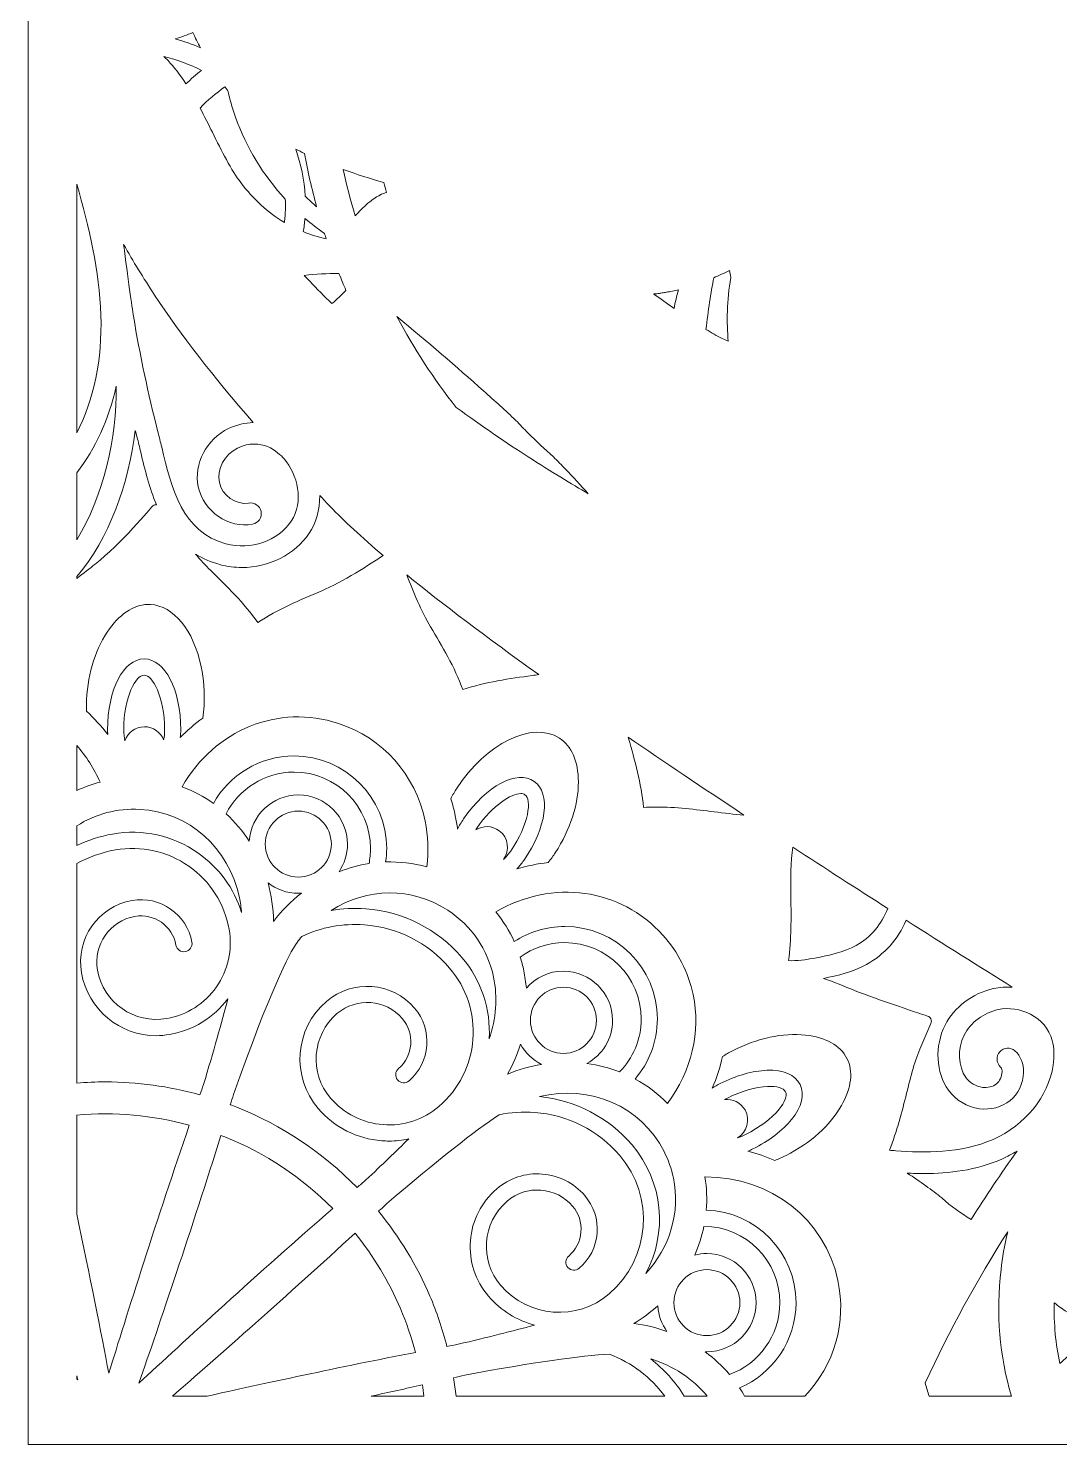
# Model space of a CAD drawing. Header units: millimetres. Extents: x 31 to 886, y -1164 to 562.
# Drawn here: x 31.5 to 222.8, y -1164.1 to -901.2 of the extents above; entities that cross this region are included whole.
import ezdxf

# ---------------------------------------------------------------- set-up
doc = ezdxf.new("R2010")
doc.units = ezdxf.units.MM
doc.header["$MEASUREMENT"] = 0
doc.layers.add('Layer 2', color=7, linetype='Continuous')

msp = doc.modelspace()

# ---------------------------------------------------------------- linework, layer by layer
at = {"layer": 'Layer 2', "lineweight": 0}
msp.add_lwpolyline([(31.47, -602.86), (31.47, -1164.08), (190.16, -1164.08), (416.77, -1164.08), (416.77, -1010.46), (416.77, -602.86), (31.47, -602.86)], dxfattribs=at)
for points, knots in [([(61.99, -901.99), (62.44, -902.95), (62.92, -903.89), (63.42, -904.82), (61.92, -904.18), (60.36, -903.61), (58.73, -903.15), (59.85, -902.81), (60.94, -902.42), (61.99, -901.99)], [0, 0, 0, 0, 1, 1, 1, 2, 2, 2, 3, 3, 3, 3]), ([(63.63, -909), (62.61, -909.8), (61.63, -910.64), (60.72, -911.49), (59.62, -909.8), (58.52, -908.38), (57.39, -907.18), (57.14, -906.93), (56.89, -906.68), (56.62, -906.43), (59.13, -907.07), (61.48, -907.93), (63.63, -909)], [0, 0, 0, 0, 1, 1, 1, 2, 2, 2, 3, 3, 3, 4, 4, 4, 4]), ([(67.95, -912.05), (68.07, -912.21), (68.19, -912.38), (68.31, -912.54), (68.37, -912.62), (68.43, -912.7), (68.49, -912.78), (68.52, -912.93), (68.55, -913.08), (68.59, -913.23), (68.83, -914.23), (69.11, -915.23), (69.42, -916.2), (69.57, -916.68), (69.74, -917.17), (69.91, -917.66), (71.93, -923.33), (75.03, -928.46), (79.14, -932.91), (79.19, -934.01), (79.17, -935.07), (79.1, -936.07), (79.08, -936.44), (79.04, -936.82), (78.98, -937.22), (75.91, -935.39), (73.2, -932.91), (70.89, -929.84), (70.03, -928.69), (69.18, -927.33), (68.21, -925.55), (67.34, -923.96), (66.5, -922.28), (65.62, -920.5), (64.93, -919.1), (64.15, -917.52), (63.33, -915.99), (64.75, -914.55), (66.31, -913.23), (67.95, -912.05)], [0, 0, 0, 0, 1, 1, 1, 2, 2, 2, 3, 3, 3, 4, 4, 4, 5, 5, 5, 6, 6, 6, 7, 7, 7, 8, 8, 8, 9, 9, 9, 10, 10, 10, 11, 11, 11, 12, 12, 12, 13, 13, 13, 13]), ([(82.72, -924.45), (83.32, -927.77), (84.07, -931.07), (84.96, -934.32), (84.23, -933.69), (83.52, -933.04), (82.83, -932.37), (82.66, -929.37), (82.07, -926.42), (81.09, -923.6), (81.61, -923.89), (82.15, -924.17), (82.72, -924.45)], [0, 0, 0, 0, 1, 1, 1, 2, 2, 2, 3, 3, 3, 4, 4, 4, 4]), ([(97.41, -929.83), (97.57, -930.44), (97.73, -931.04), (97.9, -931.65), (97.8, -931.68), (97.59, -931.75), (97.54, -931.77), (96.75, -932.06), (96.05, -932.5), (95.85, -932.63), (95.44, -932.9), (95.11, -933.14), (94.83, -933.38), (93.91, -934.16), (93.14, -934.9), (92.34, -935.75), (92.27, -935.83), (92.2, -935.9), (92.14, -935.98), (91.26, -933.15), (90.51, -930.28), (89.87, -927.39), (92.36, -928.28), (94.94, -929.1), (97.41, -929.83)], [0, 0, 0, 0, 1, 1, 1, 2, 2, 2, 3, 3, 3, 4, 4, 4, 5, 5, 5, 6, 6, 6, 7, 7, 7, 8, 8, 8, 8]), ([(44.94, -954.45), (45.19, -962.68), (43.63, -970.17), (40.47, -976.27), (40.47, -976.27), (40.47, -930.12), (40.47, -930.12), (42.74, -938.08), (44.68, -946.21), (44.94, -954.45)], [0, 0, 0, 0, 1, 1, 1, 2, 2, 2, 3, 3, 3, 3]), ([(82.8, -936.47), (83.96, -937.47), (85.17, -938.41), (86.43, -939.3), (86.54, -939.63), (86.65, -939.96), (86.76, -940.29), (85.28, -939.96), (83.84, -939.5), (82.46, -938.94), (82.62, -938.12), (82.73, -937.29), (82.8, -936.47)], [0, 0, 0, 0, 1, 1, 1, 2, 2, 2, 3, 3, 3, 4, 4, 4, 4]), ([(54.9, -950.7), (59.84, -958.16), (65.73, -965.8), (73.19, -974.38), (71.67, -974.41), (70.12, -974.77), (68.61, -975.48), (64.54, -977.4), (62.12, -982.05), (62.99, -986.29), (63.93, -990.85), (68.65, -994.1), (73.08, -993.24), (74.16, -993.03), (74.87, -991.98), (74.66, -990.9), (74.45, -989.81), (73.4, -989.1), (72.32, -989.31), (70.03, -989.75), (67.41, -987.89), (66.91, -985.48), (66.41, -983.04), (67.9, -980.23), (70.31, -979.1), (74.72, -977.02), (77.81, -979.82), (78.93, -981.12), (81.4, -983.98), (82.7, -989.01), (80.24, -992.7), (77.81, -996.37), (72.72, -998.13), (68.14, -996.89), (60.04, -994.7), (58.09, -986.67), (56.21, -978.91), (55.98, -977.97), (55.76, -977.04), (55.52, -976.12), (53.7, -969.06), (52.18, -961.83), (50.98, -954.63), (50.72, -953.04), (49.93, -947.38), (49.15, -941.31), (50.9, -944.43), (52.81, -947.55), (54.9, -950.7)], [0, 0, 0, 0, 1, 1, 1, 2, 2, 2, 3, 3, 3, 4, 4, 4, 5, 5, 5, 6, 6, 6, 7, 7, 7, 8, 8, 8, 9, 9, 9, 10, 10, 10, 11, 11, 11, 12, 12, 12, 13, 13, 13, 14, 14, 14, 15, 15, 15, 16, 16, 16, 16]), ([(161.32, -959.28), (160.95, -959.11), (160.58, -958.95), (160.21, -958.77), (159.22, -958.28), (158.24, -957.71), (157.2, -957.08), (157.6, -953.64), (158.14, -950.25), (158.63, -947.51), (159.6, -947.09), (160.58, -946.63), (161.57, -946.13), (161.65, -946.57), (161.74, -947), (161.82, -947.42), (161.03, -951.77), (161.05, -955.77), (161.32, -959.28)], [0, 0, 0, 0, 1, 1, 1, 2, 2, 2, 3, 3, 3, 4, 4, 4, 5, 5, 5, 6, 6, 6, 6]), ([(89.1, -946.68), (89.53, -947.77), (89.97, -948.83), (90.41, -949.83), (89.56, -950.68), (88.68, -951.5), (87.79, -952.3), (86.39, -950.94), (85.02, -949.55), (83.67, -948.15), (83.39, -947.84), (83.04, -947.47), (82.65, -947.05), (84.78, -946.83), (86.94, -946.7), (89.1, -946.68)], [0, 0, 0, 0, 1, 1, 1, 2, 2, 2, 3, 3, 3, 4, 4, 4, 5, 5, 5, 5]), ([(147.63, -950.5), (147.94, -950.47), (148.24, -950.43), (148.55, -950.39), (148.64, -950.38), (148.74, -950.36), (148.83, -950.35), (149.13, -950.31), (149.42, -950.26), (149.72, -950.21), (149.76, -950.2), (149.81, -950.2), (149.86, -950.19), (150.61, -950.05), (151.37, -949.9), (152.13, -949.71), (151.75, -950.87), (151.48, -952.03), (151.3, -953.19), (149.98, -952.27), (148.71, -951.37), (147.53, -950.51), (147.56, -950.51), (147.6, -950.5), (147.63, -950.5)], [0, 0, 0, 0, 1, 1, 1, 2, 2, 2, 3, 3, 3, 4, 4, 4, 5, 5, 5, 6, 6, 6, 7, 7, 7, 8, 8, 8, 8]), ([(124.21, -980.74), (120.26, -978.18), (115.69, -975.09), (110.87, -971.57), (106.69, -966.28), (103.01, -960.65), (99.87, -954.71), (105.53, -959.39), (110.93, -964.03), (115.94, -968.5), (118.03, -970.36), (120.02, -972.17), (121.92, -973.96), (122.67, -974.76), (123.43, -975.55), (124.21, -976.33), (125.74, -977.85), (127.3, -979.32), (128.9, -980.74), (129.66, -981.51), (130.41, -982.27), (131.14, -983.03), (132.58, -984.51), (133.97, -986.02), (135.36, -987.58), (132.28, -985.79), (128.51, -983.51), (124.21, -980.74)], [0, 0, 0, 0, 1, 1, 1, 2, 2, 2, 3, 3, 3, 4, 4, 4, 5, 5, 5, 6, 6, 6, 7, 7, 7, 8, 8, 8, 9, 9, 9, 9]), ([(47.76, -967.62), (47.92, -977.16), (45.4, -988.06), (40.47, -996.14), (40.47, -996.14), (40.47, -983.68), (40.47, -983.68), (43.95, -979.21), (46.41, -973.75), (47.76, -967.62)], [0, 0, 0, 0, 1, 1, 1, 2, 2, 2, 3, 3, 3, 3]), ([(51.32, -975.82), (51.43, -976.26), (51.54, -976.69), (51.65, -977.12), (51.88, -978.01), (52.1, -978.93), (52.32, -979.85), (53.11, -983.1), (53.94, -986.51), (55.25, -989.64), (55.24, -989.64), (55.24, -989.64), (55.23, -989.64), (55.21, -989.64), (55.19, -989.64), (55.18, -989.64), (54.88, -989.64), (54.6, -989.77), (54.41, -990), (54.35, -990.07), (48.57, -997), (43.9, -1000.63), (42.88, -1001.42), (41.69, -1002.34), (40.47, -1003.33), (40.47, -1003.33), (40.47, -1002.97), (40.47, -1002.97), (46.49, -995.92), (50.11, -985.73), (51.32, -975.82)], [0, 0, 0, 0, 1, 1, 1, 2, 2, 2, 3, 3, 3, 4, 4, 4, 5, 5, 5, 6, 6, 6, 7, 7, 7, 8, 8, 8, 9, 9, 9, 10, 10, 10, 10]), ([(67.1, -1000.75), (68.4, -1001.1), (69.74, -1001.27), (71.07, -1001.27), (76.06, -1001.27), (80.93, -998.9), (83.58, -994.92), (84.82, -993.05), (85.56, -990.57), (85.55, -987.92), (86.19, -988.6), (86.84, -989.29), (87.5, -989.98), (90, -992.59), (93.29, -995.63), (97.31, -999.04), (94.96, -1000.62), (89.84, -1003.94), (85.78, -1005.65), (81.99, -1007.25), (77.72, -1009.05), (74.05, -1011.49), (71.52, -1007.88), (68.21, -1004.66), (65.26, -1001.79), (64.35, -1000.91), (63.41, -999.87), (62.48, -998.78), (63.82, -999.6), (65.34, -1000.27), (67.1, -1000.75)], [0, 0, 0, 0, 1, 1, 1, 2, 2, 2, 3, 3, 3, 4, 4, 4, 5, 5, 5, 6, 6, 6, 7, 7, 7, 8, 8, 8, 9, 9, 9, 10, 10, 10, 10]), ([(101.67, -1002.65), (108.27, -1008.01), (116.49, -1014.21), (126.19, -1021.16), (125.77, -1021.22), (125.35, -1021.27), (124.93, -1021.33), (120.85, -1021.89), (116.27, -1022.52), (112.08, -1023.92), (110.57, -1019.79), (108.21, -1015.83), (106.11, -1012.3), (104.42, -1009.47), (102.79, -1005.56), (101.67, -1002.65)], [0, 0, 0, 0, 1, 1, 1, 2, 2, 2, 3, 3, 3, 4, 4, 4, 5, 5, 5, 5]), ([(52.96, -1018.25), (49.09, -1018.25), (46.17, -1023.91), (46.17, -1031.42), (46.17, -1031.7), (46.19, -1031.97), (46.2, -1032.25), (45.02, -1030.7), (43.71, -1029.27), (42.28, -1027.96), (42.25, -1027.18), (42.23, -1026.5), (42.27, -1025.81), (42.53, -1020.72), (44.05, -1016.04), (46.53, -1012.63), (48.75, -1009.6), (51.44, -1007.99), (54.12, -1008.14), (58.42, -1008.36), (62.12, -1012.89), (63.54, -1019.68), (64.03, -1022), (64.21, -1024.44), (64.08, -1026.94), (64.04, -1027.73), (63.93, -1028.51), (63.82, -1029.21), (62.34, -1030.3), (60.95, -1031.52), (59.67, -1032.85), (59.72, -1032.38), (59.75, -1031.91), (59.75, -1031.42), (59.75, -1023.91), (56.83, -1018.25), (52.96, -1018.25)], [0, 0, 0, 0, 1, 1, 1, 2, 2, 2, 3, 3, 3, 4, 4, 4, 5, 5, 5, 6, 6, 6, 7, 7, 7, 8, 8, 8, 9, 9, 9, 10, 10, 10, 11, 11, 11, 12, 12, 12, 12]), ([(56.75, -1031.42), (56.75, -1032.06), (56.69, -1032.68), (56.58, -1033.28), (56.03, -1031.85), (54.64, -1030.83), (53.01, -1030.83), (51.31, -1030.83), (49.87, -1031.94), (49.37, -1033.47), (49.25, -1032.8), (49.17, -1032.12), (49.17, -1031.42), (49.17, -1025.21), (51.42, -1021.25), (52.96, -1021.25), (54.51, -1021.25), (56.75, -1025.21), (56.75, -1031.42)], [0, 0, 0, 0, 1, 1, 1, 2, 2, 2, 3, 3, 3, 4, 4, 4, 5, 5, 5, 6, 6, 6, 6]), ([(80.79, -1036.25), (74.35, -1036.25), (68.74, -1039.82), (65.8, -1045.07), (64.03, -1043.8), (62.09, -1042.75), (60.01, -1041.96), (66.09, -1031.38), (77.86, -1026.56), (89, -1030.21), (97.26, -1032.92), (103.28, -1039.7), (105.1, -1048.35), (105.66, -1051.03), (105.77, -1053.88), (105.42, -1056.83), (102.89, -1056.14), (100.32, -1055.85), (97.77, -1055.93), (97.9, -1055.11), (97.96, -1054.28), (97.96, -1053.42), (97.96, -1043.95), (90.26, -1036.25), (80.79, -1036.25)], [0, 0, 0, 0, 1, 1, 1, 2, 2, 2, 3, 3, 3, 4, 4, 4, 5, 5, 5, 6, 6, 6, 7, 7, 7, 8, 8, 8, 8]), ([(123.38, -1055.66), (127.66, -1049.49), (128.49, -1043.17), (125.3, -1040.97), (122.12, -1038.77), (116.5, -1041.76), (112.22, -1047.93), (111.79, -1048.56), (111.42, -1049.2), (111.11, -1049.86), (111, -1049.02), (110.87, -1048.19), (110.69, -1047.36), (110.47, -1046.28), (110.18, -1045.22), (109.85, -1044.18), (110.22, -1043.47), (110.57, -1042.87), (110.92, -1042.33), (116.4, -1033.88), (124.97, -1029.67), (130.02, -1032.95), (132.27, -1034.4), (133.51, -1037.28), (133.53, -1041.04), (133.54, -1045.25), (132.02, -1049.93), (129.25, -1054.21), (128.87, -1054.79), (128.44, -1055.38), (127.92, -1056.05), (125.96, -1056.26), (124.01, -1056.66), (122.11, -1057.23), (122.57, -1056.75), (122.99, -1056.23), (123.38, -1055.66)], [0, 0, 0, 0, 1, 1, 1, 2, 2, 2, 3, 3, 3, 4, 4, 4, 5, 5, 5, 6, 6, 6, 7, 7, 7, 8, 8, 8, 9, 9, 9, 10, 10, 10, 11, 11, 11, 12, 12, 12, 12]), ([(158.69, -1046.62), (155.32, -1046.19), (151.61, -1045.73), (147.95, -1045.73), (147.16, -1045.73), (146.38, -1045.75), (145.61, -1045.8), (145.22, -1041.41), (143.96, -1036.97), (142.84, -1033.02), (142.82, -1032.94), (142.8, -1032.85), (142.77, -1032.77), (149.46, -1037.37), (156.66, -1042.21), (164.24, -1047.22), (162.46, -1047.09), (160.55, -1046.85), (158.69, -1046.62)], [0, 0, 0, 0, 1, 1, 1, 2, 2, 2, 3, 3, 3, 4, 4, 4, 5, 5, 5, 6, 6, 6, 6]), ([(44.77, -1041.12), (43.29, -1041.5), (41.86, -1042.02), (40.47, -1042.67), (40.47, -1042.67), (40.47, -1034.31), (40.47, -1034.31), (42.22, -1036.32), (43.66, -1038.6), (44.77, -1041.12)], [0, 0, 0, 0, 1, 1, 1, 2, 2, 2, 3, 3, 3, 3]), ([(81.57, -1043.49), (76.72, -1043.49), (72.74, -1047.28), (72.46, -1052.06), (71.24, -1050.19), (69.8, -1048.49), (68.17, -1047), (70.51, -1042.4), (75.29, -1039.25), (80.79, -1039.25), (88.61, -1039.25), (94.96, -1045.61), (94.96, -1053.42), (94.96, -1054.38), (94.86, -1055.32), (94.68, -1056.22), (92.78, -1056.52), (90.92, -1057.03), (89.12, -1057.73), (90.11, -1056.27), (90.69, -1054.51), (90.69, -1052.62), (90.69, -1047.58), (86.6, -1043.49), (81.57, -1043.49)], [0, 0, 0, 0, 1, 1, 1, 2, 2, 2, 3, 3, 3, 4, 4, 4, 5, 5, 5, 6, 6, 6, 7, 7, 7, 8, 8, 8, 8]), ([(118.86, -1050.14), (117.54, -1049.14), (115.78, -1049.14), (114.47, -1049.99), (114.54, -1049.88), (114.61, -1049.76), (114.69, -1049.64), (117.69, -1045.32), (121.09, -1043.23), (122.83, -1043.23), (123.14, -1043.23), (123.4, -1043.3), (123.6, -1043.44), (124.87, -1044.32), (124.45, -1048.85), (120.92, -1053.96), (120.53, -1054.52), (120.09, -1055.02), (119.62, -1055.49), (120.88, -1053.8), (120.54, -1051.41), (118.86, -1050.14)], [0, 0, 0, 0, 1, 1, 1, 2, 2, 2, 3, 3, 3, 4, 4, 4, 5, 5, 5, 6, 6, 6, 7, 7, 7, 7]), ([(62.95, -1054.25), (58.31, -1051.01), (52.68, -1049.76), (47.1, -1050.75), (44.75, -1051.17), (42.53, -1051.89), (40.47, -1052.87), (40.47, -1052.87), (40.47, -1049.23), (40.47, -1049.23), (43.94, -1046.99), (47.96, -1045.94), (52.13, -1046.17), (61.25, -1046.67), (68.68, -1053.24), (70.64, -1062.54), (70.83, -1063.45), (70.96, -1064.38), (71.04, -1065.32), (69.65, -1060.85), (66.85, -1056.98), (62.95, -1054.25)], [0, 0, 0, 0, 1, 1, 1, 2, 2, 2, 3, 3, 3, 4, 4, 4, 5, 5, 5, 6, 6, 6, 7, 7, 7, 7]), ([(81.57, -1058.74), (78.19, -1058.74), (75.44, -1055.99), (75.44, -1052.62), (75.44, -1049.24), (78.19, -1046.49), (81.57, -1046.49), (84.94, -1046.49), (87.69, -1049.24), (87.69, -1052.62), (87.69, -1055.99), (84.94, -1058.74), (81.57, -1058.74)], [0, 0, 0, 0, 1, 1, 1, 2, 2, 2, 3, 3, 3, 4, 4, 4, 4]), ([(61.82, -1070.84), (60.9, -1065.64), (55.92, -1062.16), (50.72, -1063.08), (44.43, -1064.19), (40.22, -1070.22), (41.33, -1076.51), (42.54, -1083.35), (48.51, -1088.17), (55.22, -1088.17), (56.04, -1088.17), (56.86, -1088.09), (57.69, -1087.95), (62.04, -1087.18), (65.85, -1084.83), (68.49, -1081.31), (67.35, -1085.72), (65.84, -1091.03), (63.98, -1097.25), (63.75, -1097.88), (63.53, -1098.52), (63.3, -1099.16), (57.56, -1097.56), (51.7, -1096.75), (45.78, -1096.75), (44.02, -1096.75), (42.24, -1096.82), (40.47, -1096.96), (40.47, -1096.96), (40.47, -1056.24), (40.47, -1056.24), (42.64, -1055.04), (45.04, -1054.16), (47.62, -1053.7), (52.41, -1052.86), (57.25, -1053.92), (61.23, -1056.71), (65.22, -1059.5), (67.88, -1063.67), (68.73, -1068.46), (69.39, -1072.21), (68.55, -1076), (66.37, -1079.12), (64.19, -1082.24), (60.92, -1084.33), (57.17, -1084.99), (51.13, -1086.06), (45.35, -1082.02), (44.29, -1075.99), (43.46, -1071.32), (46.58, -1066.86), (51.25, -1066.03), (54.82, -1065.4), (58.23, -1067.79), (58.86, -1071.36), (59.01, -1072.17), (59.79, -1072.72), (60.6, -1072.57), (61.42, -1072.43), (61.96, -1071.65), (61.82, -1070.84)], [0, 0, 0, 0, 1, 1, 1, 2, 2, 2, 3, 3, 3, 4, 4, 4, 5, 5, 5, 6, 6, 6, 7, 7, 7, 8, 8, 8, 9, 9, 9, 10, 10, 10, 11, 11, 11, 12, 12, 12, 13, 13, 13, 14, 14, 14, 15, 15, 15, 16, 16, 16, 17, 17, 17, 18, 18, 18, 19, 19, 19, 20, 20, 20, 20]), ([(172.96, -1062.55), (172.91, -1059.09), (172.87, -1055.79), (173.32, -1053.19), (179.23, -1057.05), (185.16, -1060.88), (190.93, -1064.56), (189.8, -1067.45), (187.76, -1069.98), (185.07, -1071.44), (182.75, -1072.69), (180.01, -1073.27), (177.41, -1073.76), (175.74, -1074.07), (174.06, -1074.31), (172.52, -1074.24), (173.05, -1070.32), (173, -1066.23), (172.96, -1062.55)], [0, 0, 0, 0, 1, 1, 1, 2, 2, 2, 3, 3, 3, 4, 4, 4, 5, 5, 5, 6, 6, 6, 6]), ([(150.09, -1100.75), (148.29, -1098.92), (146.24, -1097.41), (144.04, -1096.22), (146.61, -1093.22), (148.18, -1089.33), (148.18, -1085.07), (148.18, -1075.6), (140.48, -1067.9), (131.01, -1067.9), (127.55, -1067.9), (124.33, -1068.93), (121.63, -1070.7), (120.73, -1068.72), (119.58, -1066.86), (118.22, -1065.18), (128.77, -1059.06), (141.37, -1060.77), (149.2, -1069.5), (152.02, -1072.65), (153.96, -1076.47), (154.82, -1080.53), (156.26, -1087.41), (154.54, -1094.72), (150.09, -1100.75)], [0, 0, 0, 0, 1, 1, 1, 2, 2, 2, 3, 3, 3, 4, 4, 4, 5, 5, 5, 6, 6, 6, 7, 7, 7, 8, 8, 8, 8]), ([(82.13, -1061.72), (80.23, -1063.22), (78.48, -1064.97), (76.96, -1066.98), (76.92, -1064.5), (76.57, -1062.09), (75.94, -1059.8), (77.49, -1061.01), (79.44, -1061.74), (81.57, -1061.74), (81.75, -1061.74), (81.94, -1061.74), (82.13, -1061.72)], [0, 0, 0, 0, 1, 1, 1, 2, 2, 2, 3, 3, 3, 4, 4, 4, 4]), ([(111.9, -1073.66), (107.36, -1068.36), (101.02, -1065.15), (94.06, -1064.62), (91.89, -1064.45), (89.75, -1064.55), (87.66, -1064.91), (94.28, -1060.74), (102.56, -1060.49), (109.29, -1064.89), (113.69, -1067.76), (116.71, -1072.17), (117.79, -1077.3), (118.58, -1081.07), (118.28, -1085.02), (116.97, -1088.77), (117.31, -1083.23), (115.52, -1077.88), (111.9, -1073.66)], [0, 0, 0, 0, 1, 1, 1, 2, 2, 2, 3, 3, 3, 4, 4, 4, 5, 5, 5, 6, 6, 6, 6]), ([(99.98, -1096.39), (100.52, -1097.02), (101.47, -1097.09), (102.1, -1096.55), (106.11, -1093.11), (106.57, -1087.06), (103.13, -1083.05), (98.97, -1078.2), (91.64, -1077.64), (86.79, -1081.8), (80.88, -1086.87), (80.2, -1095.79), (85.27, -1101.7), (88.27, -1105.2), (92.46, -1107.32), (97.05, -1107.68), (97.5, -1107.71), (97.95, -1107.73), (98.4, -1107.73), (99.63, -1107.73), (100.85, -1107.59), (102.04, -1107.34), (99.69, -1109.64), (97.05, -1112.18), (94.11, -1114.95), (93.56, -1115.41), (93.01, -1115.88), (92.46, -1116.36), (86.09, -1109.84), (78.59, -1104.83), (70.18, -1101.45), (69.76, -1101.28), (69.35, -1101.13), (68.95, -1100.99), (69.14, -1100.35), (69.34, -1099.71), (69.53, -1099.08), (76.42, -1079.71), (79.76, -1073.04), (81.34, -1070.86), (81.62, -1070.48), (81.91, -1070.11), (82.21, -1069.75), (85.79, -1068.05), (89.77, -1067.3), (93.83, -1067.61), (99.99, -1068.08), (105.6, -1070.92), (109.62, -1075.61), (112.79, -1079.3), (114.33, -1084.01), (113.96, -1088.86), (113.59, -1093.71), (111.35, -1098.12), (107.66, -1101.29), (104.77, -1103.77), (101.08, -1104.98), (97.28, -1104.68), (93.48, -1104.39), (90.02, -1102.64), (87.54, -1099.75), (83.55, -1095.1), (84.09, -1088.07), (88.74, -1084.08), (92.34, -1080.99), (97.77, -1081.41), (100.86, -1085), (103.22, -1087.75), (102.9, -1091.91), (100.15, -1094.27), (99.52, -1094.81), (99.45, -1095.76), (99.98, -1096.39)], [0, 0, 0, 0, 1, 1, 1, 2, 2, 2, 3, 3, 3, 4, 4, 4, 5, 5, 5, 6, 6, 6, 7, 7, 7, 8, 8, 8, 9, 9, 9, 10, 10, 10, 11, 11, 11, 12, 12, 12, 13, 13, 13, 14, 14, 14, 15, 15, 15, 16, 16, 16, 17, 17, 17, 18, 18, 18, 19, 19, 19, 20, 20, 20, 21, 21, 21, 22, 22, 22, 23, 23, 23, 24, 24, 24, 24]), ([(221.61, -1093.65), (220.71, -1099.49), (216.44, -1104.76), (210.47, -1107.41), (204.48, -1110.07), (197.67, -1109.94), (192.4, -1109.53), (192.02, -1109.5), (191.63, -1109.47), (191.23, -1109.43), (192.62, -1105.95), (193.57, -1102.23), (194.42, -1098.86), (195.2, -1095.78), (196, -1092.6), (197.05, -1090.22), (197.05, -1090.22), (198.94, -1085.88), (198.94, -1085.88), (199.05, -1085.62), (199.05, -1085.33), (198.93, -1085.07), (198.82, -1084.81), (198.6, -1084.62), (198.33, -1084.53), (198.23, -1084.5), (188.54, -1081.32), (184.75, -1079.77), (182.92, -1079.03), (180.99, -1078.24), (178.99, -1077.53), (181.65, -1077.01), (184.42, -1076.34), (186.97, -1074.96), (190.3, -1073.15), (192.85, -1070.19), (194.36, -1066.76), (201.36, -1071.21), (208.03, -1075.41), (214.04, -1079.16), (212.9, -1079.09), (211.73, -1079.17), (210.57, -1079.43), (206.67, -1080.28), (203.3, -1082.82), (201.56, -1086.24), (199.59, -1090.09), (199.85, -1095.04), (202.2, -1098.27), (203.56, -1100.16), (205.66, -1101.41), (207.95, -1101.72), (210.04, -1102), (212.04, -1101.47), (213.61, -1100.22), (215.09, -1099.04), (216.08, -1096.99), (216.14, -1095.01), (216.18, -1093.39), (215.61, -1091.97), (214.53, -1091), (213.7, -1090.27), (212.44, -1090.34), (211.7, -1091.17), (210.97, -1091.99), (211.04, -1093.25), (211.86, -1093.99), (212.12, -1094.22), (212.14, -1094.66), (212.14, -1094.9), (212.12, -1095.72), (211.68, -1096.64), (211.11, -1097.1), (210.41, -1097.66), (209.47, -1097.89), (208.49, -1097.76), (207.29, -1097.6), (206.15, -1096.91), (205.44, -1095.93), (203.96, -1093.9), (203.83, -1090.59), (205.12, -1088.06), (206.33, -1085.7), (208.68, -1083.93), (211.42, -1083.33), (215.29, -1082.49), (220.24, -1084.59), (221.46, -1089.05), (221.82, -1090.39), (221.87, -1091.94), (221.61, -1093.65)], [0, 0, 0, 0, 1, 1, 1, 2, 2, 2, 3, 3, 3, 4, 4, 4, 5, 5, 5, 6, 6, 6, 7, 7, 7, 8, 8, 8, 9, 9, 9, 10, 10, 10, 11, 11, 11, 12, 12, 12, 13, 13, 13, 14, 14, 14, 15, 15, 15, 16, 16, 16, 17, 17, 17, 18, 18, 18, 19, 19, 19, 20, 20, 20, 21, 21, 21, 22, 22, 22, 23, 23, 23, 24, 24, 24, 25, 25, 25, 26, 26, 26, 27, 27, 27, 28, 28, 28, 29, 29, 29, 30, 30, 30, 30]), ([(139.87, -1085.32), (139.87, -1080.29), (135.78, -1076.19), (130.75, -1076.19), (128, -1076.19), (125.54, -1077.41), (123.87, -1079.33), (123.77, -1078.25), (123.62, -1077.18), (123.4, -1076.11), (123.22, -1075.25), (122.99, -1074.41), (122.73, -1073.58), (125.06, -1071.9), (127.92, -1070.9), (131.01, -1070.9), (138.82, -1070.9), (145.18, -1077.26), (145.18, -1085.07), (145.18, -1088.89), (143.65, -1092.36), (141.18, -1094.9), (139.24, -1094.14), (137.21, -1093.62), (135.12, -1093.33), (137.95, -1091.77), (139.87, -1088.77), (139.87, -1085.32)], [0, 0, 0, 0, 1, 1, 1, 2, 2, 2, 3, 3, 3, 4, 4, 4, 5, 5, 5, 6, 6, 6, 7, 7, 7, 8, 8, 8, 9, 9, 9, 9]), ([(130.75, -1091.45), (127.37, -1091.45), (124.62, -1088.7), (124.62, -1085.32), (124.62, -1081.94), (127.37, -1079.19), (130.75, -1079.19), (134.13, -1079.19), (136.87, -1081.94), (136.87, -1085.32), (136.87, -1088.7), (134.13, -1091.45), (130.75, -1091.45)], [0, 0, 0, 0, 1, 1, 1, 2, 2, 2, 3, 3, 3, 4, 4, 4, 4]), ([(172.05, -1110.41), (171.35, -1110.77), (170.62, -1111.07), (169.96, -1111.32), (168.35, -1110.62), (166.69, -1110.05), (164.99, -1109.61), (165.29, -1109.49), (165.6, -1109.35), (165.9, -1109.2), (168.88, -1107.71), (171.43, -1105.77), (173.08, -1103.73), (175, -1101.36), (175.56, -1099.06), (174.65, -1097.24), (173.73, -1095.42), (171.55, -1094.48), (168.52, -1094.59), (165.89, -1094.7), (162.8, -1095.57), (159.83, -1097.06), (159.32, -1097.31), (158.84, -1097.6), (158.38, -1097.9), (159.19, -1096.02), (159.83, -1094.06), (160.27, -1092.06), (160.85, -1091.67), (161.47, -1091.29), (162.13, -1090.96), (166.67, -1088.64), (171.48, -1087.61), (175.67, -1088.06), (179.41, -1088.46), (182.14, -1090), (183.36, -1092.38), (184.57, -1094.77), (184.21, -1097.88), (182.34, -1101.14), (180.25, -1104.8), (176.59, -1108.09), (172.05, -1110.41)], [0, 0, 0, 0, 1, 1, 1, 2, 2, 2, 3, 3, 3, 4, 4, 4, 5, 5, 5, 6, 6, 6, 7, 7, 7, 8, 8, 8, 9, 9, 9, 10, 10, 10, 11, 11, 11, 12, 12, 12, 13, 13, 13, 14, 14, 14, 14]), ([(122.76, -1089.74), (123.66, -1091.35), (125.02, -1092.66), (126.67, -1093.49), (124.55, -1093.85), (122.44, -1094.46), (120.38, -1095.33), (121.39, -1093.53), (122.18, -1091.66), (122.76, -1089.74)], [0, 0, 0, 0, 1, 1, 1, 2, 2, 2, 3, 3, 3, 3]), ([(146.05, -1132.33), (150.08, -1124.83), (149.35, -1115.3), (143.49, -1108.46), (139.09, -1103.33), (133, -1100.17), (126.3, -1099.49), (135.67, -1097.22), (145.13, -1101.18), (149.43, -1109.68), (150.22, -1111.25), (150.81, -1112.89), (151.16, -1114.57), (152.49, -1120.92), (150.5, -1127.45), (146.05, -1132.33)], [0, 0, 0, 0, 1, 1, 1, 2, 2, 2, 3, 3, 3, 4, 4, 4, 5, 5, 5, 5]), ([(164.45, -1101.96), (163.67, -1100.57), (162.14, -1099.85), (160.65, -1100.02), (160.82, -1099.93), (160.99, -1099.83), (161.17, -1099.74), (163.73, -1098.46), (166.45, -1097.68), (168.63, -1097.59), (170.35, -1097.52), (171.62, -1097.9), (171.96, -1098.58), (172.3, -1099.25), (171.84, -1100.5), (170.75, -1101.84), (169.38, -1103.53), (167.12, -1105.23), (164.56, -1106.52), (164.06, -1106.77), (163.54, -1106.97), (163.02, -1107.14), (164.82, -1106.09), (165.46, -1103.79), (164.45, -1101.96)], [0, 0, 0, 0, 1, 1, 1, 2, 2, 2, 3, 3, 3, 4, 4, 4, 5, 5, 5, 6, 6, 6, 7, 7, 7, 8, 8, 8, 8]), ([(40.47, -1121.31), (40.47, -1121.31), (40.47, -1102.92), (40.47, -1102.92), (47.51, -1102.29), (54.52, -1102.92), (61.34, -1104.78), (55.5, -1121.74), (49.66, -1140.29), (46.4, -1150.82), (44.97, -1143.38), (42.86, -1132.71), (40.47, -1121.31)], [0, 0, 0, 0, 1, 1, 1, 2, 2, 2, 3, 3, 3, 4, 4, 4, 4]), ([(105.98, -1136.49), (103.57, -1130.85), (100.37, -1125.57), (96.45, -1120.77), (96.97, -1120.28), (97.5, -1119.79), (98.01, -1119.3), (107.44, -1111.26), (114.4, -1105.76), (118.8, -1102.86), (120.95, -1102.4), (123.17, -1102.24), (125.42, -1102.41), (131.58, -1102.88), (137.19, -1105.73), (141.21, -1110.42), (147.75, -1118.04), (146.87, -1129.56), (139.25, -1136.09), (133.28, -1141.21), (124.25, -1140.52), (119.13, -1134.55), (115.14, -1129.9), (115.68, -1122.87), (120.33, -1118.88), (122.07, -1117.39), (124.29, -1116.66), (126.58, -1116.84), (128.87, -1117.01), (130.95, -1118.07), (132.44, -1119.81), (133.59, -1121.14), (134.14, -1122.84), (134.01, -1124.59), (133.87, -1126.34), (133.07, -1127.93), (131.73, -1129.08), (131.1, -1129.62), (131.03, -1130.56), (131.57, -1131.19), (132.11, -1131.82), (133.06, -1131.89), (133.69, -1131.35), (135.63, -1129.69), (136.8, -1127.37), (137, -1124.82), (137.19, -1122.27), (136.38, -1119.8), (134.72, -1117.86), (132.7, -1115.51), (129.89, -1114.08), (126.81, -1113.85), (123.72, -1113.61), (120.73, -1114.59), (118.38, -1116.61), (115.51, -1119.06), (113.78, -1122.48), (113.49, -1126.24), (113.21, -1130), (114.4, -1133.64), (116.85, -1136.51), (119.18, -1139.22), (122.17, -1141.02), (125.38, -1141.9), (121.38, -1142.98), (116.66, -1144.16), (111.23, -1145.45), (110.54, -1145.58), (109.84, -1145.71), (109.13, -1145.84), (108.29, -1142.56), (107.23, -1139.42), (105.98, -1136.49)], [0, 0, 0, 0, 1, 1, 1, 2, 2, 2, 3, 3, 3, 4, 4, 4, 5, 5, 5, 6, 6, 6, 7, 7, 7, 8, 8, 8, 9, 9, 9, 10, 10, 10, 11, 11, 11, 12, 12, 12, 13, 13, 13, 14, 14, 14, 15, 15, 15, 16, 16, 16, 17, 17, 17, 18, 18, 18, 19, 19, 19, 20, 20, 20, 21, 21, 21, 22, 22, 22, 23, 23, 23, 24, 24, 24, 24]), ([(67.2, -1106.67), (67.46, -1106.77), (67.71, -1106.86), (67.96, -1106.96), (75.49, -1109.98), (82.22, -1114.45), (87.96, -1120.25), (74.41, -1132.02), (60.09, -1145.16), (52, -1152.65), (55.65, -1142.1), (61.89, -1123.77), (67.2, -1106.67)], [0, 0, 0, 0, 1, 1, 1, 2, 2, 2, 3, 3, 3, 4, 4, 4, 4]), ([(206.4, -1122.29), (204.48, -1121.08), (202.66, -1119.86), (201.04, -1118.33), (201.02, -1118.31), (200.99, -1118.28), (200.96, -1118.26), (199.15, -1116.89), (196.94, -1115.22), (194.54, -1113.68), (195.54, -1113.72), (196.58, -1113.76), (197.64, -1113.76), (202.24, -1113.76), (207.33, -1113.18), (212.1, -1111.07), (213.08, -1110.63), (214.02, -1110.13), (214.93, -1109.58), (211.96, -1113.72), (209.11, -1117.96), (206.4, -1122.29)], [0, 0, 0, 0, 1, 1, 1, 2, 2, 2, 3, 3, 3, 4, 4, 4, 5, 5, 5, 6, 6, 6, 7, 7, 7, 7]), ([(175.52, -1155.08), (175.52, -1155.08), (164.36, -1155.08), (164.36, -1155.08), (164.06, -1154.55), (163.75, -1154.04), (163.41, -1153.54), (169.58, -1150.93), (173.91, -1144.83), (173.91, -1137.73), (173.91, -1128.43), (166.48, -1120.83), (157.25, -1120.57), (157.42, -1118.53), (157.35, -1116.46), (157.01, -1114.39), (157.01, -1114.39), (157.05, -1114.39), (157.05, -1114.39), (169.24, -1114.39), (179.27, -1122.16), (181.68, -1133.63), (183.32, -1141.42), (181.07, -1149.22), (175.52, -1155.08)], [0, 0, 0, 0, 1, 1, 1, 2, 2, 2, 3, 3, 3, 4, 4, 4, 5, 5, 5, 6, 6, 6, 7, 7, 7, 8, 8, 8, 8]), ([(58.19, -1155.08), (66.33, -1148), (79.87, -1136.11), (92.09, -1124.82), (95.55, -1129.11), (98.38, -1133.81), (100.52, -1138.82), (101.6, -1141.36), (102.53, -1144.1), (103.28, -1146.95), (89.41, -1149.65), (74.68, -1152.85), (64.63, -1155.08), (64.63, -1155.08), (58.19, -1155.08), (58.19, -1155.08)], [0, 0, 0, 0, 1, 1, 1, 2, 2, 2, 3, 3, 3, 4, 4, 4, 5, 5, 5, 5]), ([(157.05, -1146.85), (157.16, -1146.85), (157.26, -1146.85), (157.36, -1146.85), (162.4, -1146.85), (166.49, -1142.76), (166.49, -1137.73), (166.49, -1132.69), (162.4, -1128.6), (157.36, -1128.6), (156.59, -1128.6), (155.85, -1128.69), (155.13, -1128.88), (155.88, -1127.16), (156.45, -1125.38), (156.82, -1123.56), (164.6, -1123.6), (170.91, -1129.94), (170.91, -1137.73), (170.91, -1143.85), (167, -1149.08), (161.55, -1151.05), (160.22, -1149.48), (158.71, -1148.07), (157.05, -1146.85)], [0, 0, 0, 0, 1, 1, 1, 2, 2, 2, 3, 3, 3, 4, 4, 4, 5, 5, 5, 6, 6, 6, 7, 7, 7, 8, 8, 8, 8]), ([(198.59, -1155.08), (198.33, -1154.22), (198.09, -1153.41), (197.88, -1152.61), (202.33, -1142.96), (207.47, -1133.55), (213.19, -1124.57), (212.59, -1127.15), (212.19, -1129.39), (211.94, -1131.56), (211, -1139.75), (211.65, -1147.66), (213.88, -1155.08), (213.88, -1155.08), (198.59, -1155.08), (198.59, -1155.08)], [0, 0, 0, 0, 1, 1, 1, 2, 2, 2, 3, 3, 3, 4, 4, 4, 5, 5, 5, 5]), ([(157.36, -1131.6), (160.74, -1131.6), (163.49, -1134.35), (163.49, -1137.73), (163.49, -1141.1), (160.74, -1143.85), (157.36, -1143.85), (153.99, -1143.85), (151.24, -1141.1), (151.24, -1137.73), (151.24, -1134.35), (153.99, -1131.6), (157.36, -1131.6)], [0, 0, 0, 0, 1, 1, 1, 2, 2, 2, 3, 3, 3, 4, 4, 4, 4]), ([(225.54, -1146.58), (224.71, -1147.35), (223.8, -1148.18), (222.87, -1149.02), (222.08, -1145.41), (221.72, -1141.63), (221.81, -1137.73), (222.19, -1138.04), (222.57, -1138.35), (222.98, -1138.64), (225.26, -1140.28), (227.99, -1141.37), (230.86, -1141.8), (229.06, -1143.37), (227.28, -1144.99), (225.54, -1146.58)], [0, 0, 0, 0, 1, 1, 1, 2, 2, 2, 3, 3, 3, 4, 4, 4, 5, 5, 5, 5]), ([(149.96, -1143.06), (148, -1142.35), (145.94, -1141.85), (143.81, -1141.59), (145.43, -1140.63), (146.91, -1139.52), (148.26, -1138.31), (148.37, -1140.08), (148.99, -1141.71), (149.96, -1143.06)], [0, 0, 0, 0, 1, 1, 1, 2, 2, 2, 3, 3, 3, 3]), ([(110.83, -1155.08), (110.7, -1153.91), (110.55, -1152.76), (110.37, -1151.65), (111.06, -1151.49), (111.75, -1151.33), (112.44, -1151.17), (125.12, -1148.83), (134.11, -1147.53), (139.29, -1147.29), (143.44, -1148.88), (146.97, -1151.58), (149.56, -1155.08), (149.56, -1155.08), (110.83, -1155.08), (110.83, -1155.08)], [0, 0, 0, 0, 1, 1, 1, 2, 2, 2, 3, 3, 3, 4, 4, 4, 5, 5, 5, 5]), ([(153.18, -1155.08), (151.52, -1152.4), (149.41, -1150.07), (146.95, -1148.18), (151.12, -1149.43), (154.76, -1151.82), (157.42, -1155.08), (157.42, -1155.08), (153.18, -1155.08), (153.18, -1155.08)], [0, 0, 0, 0, 1, 1, 1, 2, 2, 2, 3, 3, 3, 3]), ([(40.47, -1151.84), (40.47, -1151.84), (40.47, -1151.3), (40.47, -1151.3), (40.53, -1151.55), (40.58, -1151.79), (40.64, -1152.03), (40.58, -1151.97), (40.53, -1151.9), (40.47, -1151.84)], [0, 0, 0, 0, 1, 1, 1, 2, 2, 2, 3, 3, 3, 3]), ([(95.06, -1155.08), (98.39, -1154.36), (101.57, -1153.66), (104.58, -1152.98), (104.68, -1153.66), (104.78, -1154.37), (104.86, -1155.08), (104.86, -1155.08), (95.06, -1155.08), (95.06, -1155.08)], [0, 0, 0, 0, 1, 1, 1, 2, 2, 2, 3, 3, 3, 3])]:
    msp.add_open_spline(points, degree=3, knots=knots, dxfattribs=at)

doc.saveas('drawing.dxf')
